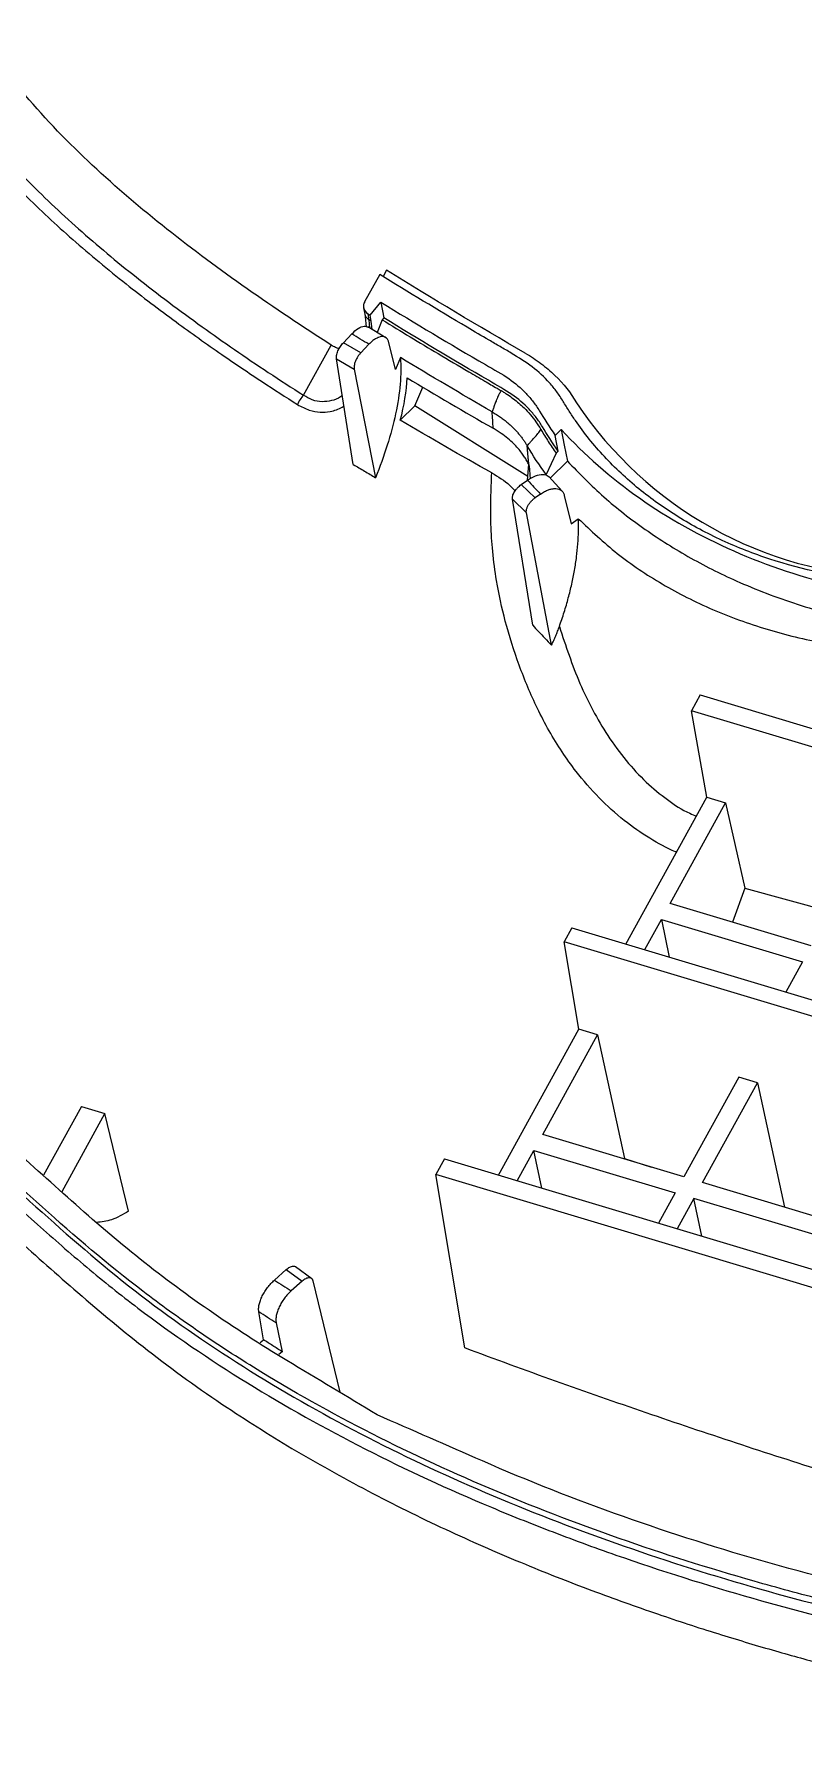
# Model space of a CAD drawing. Header units: inches. Extents: x 1424 to 4050, y 1126 to 1517.
# Drawn here: x 2154.54 to 2172.3, y 1222.05 to 1261.75 of the extents above; entities that cross this region are included whole.
import ezdxf

# ---------------------------------------------------------------- set-up
doc = ezdxf.new("R2010")
doc.units = ezdxf.units.IN
doc.header["$LTSCALE"] = 15

msp = doc.modelspace()

# ---------------------------------------------------------------- linework, layer by layer
at = {"color": 7, "linetype": 'Continuous', "lineweight": 15}
for p, q in [((2162.513, 1256.214), (2162.166, 1255.585)), ((2162.674, 1256.309), (2162.595, 1256.165)), ((2162.142, 1255.444), (2162.171, 1255.299)), ((2162.29, 1255.277), (2162.541, 1255.573)), ((2162.541, 1255.573), (2162.61, 1255.209)), ((2162.169, 1255.313), (2162.204, 1255.007)), ((2162.273, 1255.162), (2162.244, 1255.305)), ((2162.319, 1255.133), (2162.29, 1255.277)), ((2162.342, 1254.944), (2162.319, 1255.133)), ((2162.572, 1255.165), (2162.457, 1254.874)), ((2162.61, 1255.209), (2162.572, 1255.165)), ((2161.675, 1254.638), (2161.868, 1254.842)), ((2162.074, 1254.402), (2161.675, 1254.638)), ((2162.658, 1254.752), (2162.241, 1255.005)), ((2162.875, 1254.02), (2162.723, 1254.643)), ((2160.754, 1253.424), (2161.394, 1254.584)), ((2161.516, 1254.264), (2161.924, 1254.024)), ((2161.904, 1251.826), (2161.516, 1254.264)), ((2162.264, 1254.602), (2162.074, 1254.402)), ((2162.992, 1254.293), (2162.875, 1254.02)), ((2161.924, 1254.024), (2162.42, 1251.522)), ((2163.326, 1253.184), (2163.51, 1253.615)), ((2163.326, 1253.184), (2162.989, 1252.847)), ((2165.935, 1251.546), (2163.326, 1253.184)), ((2166.703, 1252.636), (2166.565, 1252.499)), ((2166.636, 1252.132), (2166.565, 1252.499)), ((2166.591, 1252.087), (2166.359, 1251.595)), ((2166.847, 1251.904), (2166.45, 1251.509)), ((2166.591, 1252.087), (2166.636, 1252.132)), ((2165.782, 1251.364), (2165.928, 1251.465)), ((2165.928, 1251.465), (2165.959, 1251.823)), ((2166.727, 1251.209), (2166.415, 1251.547)), ((2166.099, 1251.057), (2165.782, 1251.364)), ((2166.226, 1251.145), (2166.099, 1251.057)), ((2166.776, 1251.115), (2166.934, 1250.46)), ((2165.577, 1251.025), (2165.901, 1250.712)), ((2166.045, 1248.115), (2165.577, 1251.025)), ((2166.48, 1247.657), (2165.901, 1250.712)), ((2166.934, 1250.46), (2167.099, 1250.575)), ((2169.915, 1246.51), (2169.713, 1246.144)), ((2169.915, 1246.51), (2186.574, 1241.51)), ((2193.501, 1239.003), (2169.713, 1246.144)), ((2170.064, 1244.146), (2169.713, 1246.144)), ((2168.196, 1240.759), (2170.064, 1244.146)), ((2169.218, 1241.693), (2170.499, 1244.016)), ((2170.064, 1244.146), (2170.499, 1244.016)), ((2170.499, 1244.016), (2170.942, 1242.052)), ((2170.942, 1242.052), (2170.657, 1241.261)), ((2170.942, 1242.052), (2172.915, 1241.507)), ((2172.477, 1240.715), (2169.218, 1241.693)), ((2166.949, 1241.134), (2166.771, 1240.811)), ((2166.949, 1241.134), (2190.668, 1234.014)), ((2168.631, 1240.629), (2169.017, 1241.328)), ((2169.017, 1241.328), (2172.276, 1240.35)), ((2169.017, 1241.328), (2169.198, 1240.459)), ((2190.514, 1233.685), (2166.771, 1240.811)), ((2167.11, 1238.791), (2166.771, 1240.811)), ((2172.276, 1240.35), (2171.89, 1239.65)), ((2165.254, 1235.427), (2167.11, 1238.791)), ((2167.545, 1238.661), (2167.11, 1238.791)), ((2166.276, 1236.361), (2167.545, 1238.661)), ((2167.545, 1238.661), (2168.165, 1235.807)), ((2170.805, 1237.683), (2169.536, 1235.382)), ((2169.97, 1235.252), (2171.239, 1237.552)), ((2171.239, 1237.552), (2170.805, 1237.683)), ((2171.239, 1237.552), (2171.862, 1234.684)), ((2155.627, 1237.009), (2154.754, 1235.427)), ((2155.179, 1235.049), (2156.17, 1236.846)), ((2155.627, 1237.009), (2156.17, 1236.846)), ((2156.717, 1234.594), (2156.17, 1236.846)), ((2169.536, 1235.382), (2166.276, 1236.361)), ((2165.689, 1235.296), (2166.075, 1235.996)), ((2166.075, 1235.996), (2169.334, 1235.017)), ((2166.257, 1235.126), (2166.075, 1235.996)), ((2164.007, 1235.801), (2163.806, 1235.437)), ((2164.007, 1235.801), (2180.308, 1230.908)), ((2168.165, 1235.807), (2168.785, 1235.607)), ((2164.478, 1231.436), (2163.806, 1235.437)), ((2180.201, 1230.515), (2163.806, 1235.437)), ((2184.639, 1230.849), (2169.97, 1235.252)), ((2169.334, 1235.017), (2168.949, 1234.318)), ((2169.769, 1234.887), (2169.383, 1234.188)), ((2184.438, 1230.484), (2169.769, 1234.887)), ((2169.951, 1234.017), (2169.769, 1234.887)), ((2160.084, 1233.004), (2160.357, 1233.246)), ((2160.357, 1233.246), (2160.725, 1232.978)), ((2160.949, 1233.034), (2160.569, 1233.311)), ((2160.725, 1232.978), (2160.471, 1232.754)), ((2161.598, 1230.419), (2160.975, 1232.985)), ((2159.829, 1231.627), (2159.721, 1232.273)), ((2160.123, 1232.013), (2160.259, 1231.349)), ((2159.754, 1231.561), (2159.829, 1231.627)), ((2160.259, 1231.349), (2160.183, 1231.282))]:
    msp.add_line(p, q, dxfattribs=at)
at = {"color": 8, "linetype": 'Continuous', "lineweight": 15}
msp.add_line((2162.284, 1254.978), (2162.273, 1255.162), dxfattribs=at)
at = {"color": 7, "linetype": 'Continuous', "lineweight": 15, "flags": 128}
msp.add_lwpolyline([(2166.703, 1252.636), (2166.775, 1252.27), (2166.847, 1251.904)], dxfattribs=at)
at = {"color": 7, "linetype": 'Continuous', "lineweight": 15}
for centre, radius, start, end in [((2162.342, 1255.483), 0.203, 150.0407, 241.1044), ((2174.599, 1258.283), 9.066, 213.7243, 268.0144)]:
    msp.add_arc(centre, radius, start, end, dxfattribs=at)
for points, knots in [([(2151.568, 1261.56), (2151.613, 1261.481), (2151.704, 1261.322), (2151.847, 1261.086), (2151.996, 1260.851), (2152.151, 1260.618), (2152.313, 1260.386), (2152.48, 1260.155), (2152.653, 1259.926), (2152.831, 1259.698), (2153.015, 1259.471), (2153.205, 1259.246), (2153.621, 1258.768), (2154.339, 1258.01), (2155.427, 1256.999), (2156.606, 1256.022), (2157.762, 1255.145), (2158.817, 1254.396), (2159.754, 1253.763), (2160.344, 1253.384), (2160.615, 1253.21)], [0, 0, 0, 0, 0.023218, 0.046561, 0.070024, 0.093606, 0.117307, 0.141127, 0.165067, 0.189127, 0.213306, 0.237605, 0.262023, 0.369856, 0.493241, 0.621071, 0.735624, 0.836944, 0.925065, 1, 1, 1, 1]), ([(2151.791, 1261.754), (2151.832, 1261.681), (2151.913, 1261.535), (2152.043, 1261.318), (2152.178, 1261.101), (2152.319, 1260.884), (2152.466, 1260.666), (2152.619, 1260.449), (2152.778, 1260.233), (2152.943, 1260.016), (2153.114, 1259.799), (2153.558, 1259.256), (2154.344, 1258.391), (2155.554, 1257.248), (2156.919, 1256.111), (2158.138, 1255.196), (2159.165, 1254.474), (2159.945, 1253.945), (2160.482, 1253.599), (2160.754, 1253.424)], [0, 0, 0, 0, 0.0212836, 0.0427637, 0.0644464, 0.0863377, 0.1084433, 0.130769, 0.1533202, 0.1761022, 0.1991202, 0.2223792, 0.3509005, 0.4878959, 0.6276319, 0.7781732, 0.8503434, 0.9242779, 1, 1, 1, 1]), ([(2161.394, 1254.584), (2160.072, 1255.43), (2158.796, 1256.312), (2157.003, 1257.733), (2156.426, 1258.223), (2155.329, 1259.249), (2154.809, 1259.785), (2154.327, 1260.351)], [0, 0, 0, 0, 0.5, 0.5, 0.75, 0.75, 1, 1, 1, 1]), ([(2195.612, 1241.98), (2195.255, 1242.093), (2194.9, 1242.209), (2194.451, 1242.345), (2194.361, 1242.372), (2194.177, 1242.419), (2194.084, 1242.439), (2193.8, 1242.492), (2193.605, 1242.516), (2193.205, 1242.537), (2193.001, 1242.534), (2192.592, 1242.527), (2192.388, 1242.523), (2191.984, 1242.531), (2191.784, 1242.543), (2191.387, 1242.572), (2191.19, 1242.592), (2190.211, 1242.712), (2189.449, 1242.882), (2188.344, 1243.254), (2187.988, 1243.397), (2187.304, 1243.714), (2186.976, 1243.89), (2186.505, 1244.181), (2186.351, 1244.282), (2186.128, 1244.441), (2186.054, 1244.495), (2185.907, 1244.604), (2185.833, 1244.658), (2185.451, 1244.912), (2185.106, 1245.071), (2184.622, 1245.209), (2184.522, 1245.234), (2184.32, 1245.276), (2184.218, 1245.294), (2184.013, 1245.322), (2183.909, 1245.333), (2183.699, 1245.347), (2183.594, 1245.351), (2183.278, 1245.366), (2183.069, 1245.38), (2182.653, 1245.42), (2182.447, 1245.446), (2181.428, 1245.599), (2180.652, 1245.796), (2179.73, 1246.137), (2179.548, 1246.21), (2179.19, 1246.366), (2179.013, 1246.448), (2178.498, 1246.707), (2178.171, 1246.895), (2177.551, 1247.304), (2177.258, 1247.524), (2176.913, 1247.819), (2176.845, 1247.879), (2176.711, 1248.001), (2176.645, 1248.063), (2176.513, 1248.186), (2176.446, 1248.248), (2176.306, 1248.363), (2176.232, 1248.418), (2176.003, 1248.574), (2175.839, 1248.667), (2175.489, 1248.831), (2175.303, 1248.901), (2174.923, 1249.013), (2174.727, 1249.056), (2174.422, 1249.101), (2174.318, 1249.112), (2174.109, 1249.131), (2174.005, 1249.14), (2173.069, 1249.23), (2172.278, 1249.396), (2171.147, 1249.765), (2170.78, 1249.909), (2170.067, 1250.238), (2169.728, 1250.42), (2169.087, 1250.816), (2168.784, 1251.031), (2168.357, 1251.379), (2168.219, 1251.499), (2167.953, 1251.748), (2167.824, 1251.877), (2167.455, 1252.272), (2167.233, 1252.549), (2166.983, 1252.912), (2166.934, 1252.985), (2166.84, 1253.134), (2166.794, 1253.209), (2166.702, 1253.359), (2166.654, 1253.434), (2166.55, 1253.576), (2166.494, 1253.644), (2166.315, 1253.844), (2166.182, 1253.968), (2165.883, 1254.194), (2165.719, 1254.298), (2165.465, 1254.449), (2165.379, 1254.498), (2165.209, 1254.597), (2164.953, 1254.745), (2164.699, 1254.895), (2163.853, 1255.396), (2163.18, 1255.802), (2162.513, 1256.214)], [0, 0, 0, 0, 0.03125, 0.03125, 0.039063, 0.039063, 0.046875, 0.046875, 0.0625, 0.0625, 0.078125, 0.078125, 0.09375, 0.09375, 0.109375, 0.109375, 0.125, 0.125, 0.1875, 0.1875, 0.21875, 0.21875, 0.25, 0.25, 0.265625, 0.265625, 0.273438, 0.273438, 0.28125, 0.28125, 0.3125, 0.3125, 0.320313, 0.320313, 0.328125, 0.328125, 0.335938, 0.335938, 0.34375, 0.34375, 0.359375, 0.359375, 0.375, 0.375, 0.4375, 0.4375, 0.453125, 0.453125, 0.46875, 0.46875, 0.5, 0.5, 0.53125, 0.53125, 0.539063, 0.539063, 0.546875, 0.546875, 0.554688, 0.554688, 0.5625, 0.5625, 0.578125, 0.578125, 0.59375, 0.59375, 0.609375, 0.609375, 0.617188, 0.617188, 0.625, 0.625, 0.6875, 0.6875, 0.71875, 0.71875, 0.75, 0.75, 0.78125, 0.78125, 0.796875, 0.796875, 0.8125, 0.8125, 0.84375, 0.84375, 0.851563, 0.851563, 0.859375, 0.859375, 0.867188, 0.867188, 0.875, 0.875, 0.890625, 0.890625, 0.90625, 0.90625, 0.914063, 0.914063, 0.921875, 0.9375, 0.9375, 1, 1, 1, 1]), ([(2162.541, 1255.573), (2162.541, 1255.573), (2162.541, 1255.572), (2162.541, 1255.572), (2163.335, 1255.087), (2164.136, 1254.604), (2165.157, 1254.016), (2165.346, 1253.91), (2165.641, 1253.706), (2165.774, 1253.591), (2165.951, 1253.405), (2166.008, 1253.338), (2166.112, 1253.203), (2166.153, 1253.143), (2166.301, 1252.899), (2166.432, 1252.688), (2166.565, 1252.499)], [0.0018979, 0.0018979, 0.0018979, 0.0018979, 0.0019602, 0.0019602, 0.0019602, 0.4970097, 0.4970097, 0.620772, 0.620772, 0.7445344, 0.7445344, 0.8064156, 0.8064156, 0.8682968, 0.8682968, 0.9901613, 0.9901613, 0.9901613, 0.9901613]), ([(2161.868, 1254.842), (2161.918, 1254.888), (2162.018, 1254.98), (2162.156, 1255.035), (2162.217, 1255.009), (2162.246, 1254.997)], [0, 0, 0, 0, 0.344866, 0.689854, 1, 1, 1, 1]), ([(2162.572, 1255.165), (2162.787, 1255.034), (2163.215, 1254.773), (2163.881, 1254.374), (2164.456, 1254.034), (2164.91, 1253.769), (2165.16, 1253.623), (2165.287, 1253.55), (2165.319, 1253.531)], [0, 0, 0, 0, 0.236194, 0.47213, 0.729096, 0.862805, 0.965275, 1, 1, 1, 1]), ([(2166.636, 1252.132), (2166.502, 1252.322), (2166.37, 1252.536), (2166.221, 1252.781), (2166.18, 1252.841), (2166.076, 1252.976), (2166.019, 1253.043), (2165.843, 1253.228), (2165.71, 1253.343), (2165.415, 1253.546), (2165.226, 1253.653), (2164.205, 1254.241), (2163.404, 1254.724), (2162.61, 1255.209)], [0.0008085, 0.0008085, 0.0008085, 0.0008085, 0.1237624, 0.1237624, 0.1856436, 0.1856436, 0.2475248, 0.2475248, 0.3712871, 0.3712871, 0.4950495, 0.4950495, 0.990099, 0.990099, 0.990099, 0.990099]), ([(2161.516, 1254.264), (2161.515, 1254.272), (2161.513, 1254.288), (2161.514, 1254.314), (2161.519, 1254.349), (2161.53, 1254.394), (2161.549, 1254.447), (2161.575, 1254.501), (2161.606, 1254.552), (2161.639, 1254.599), (2161.663, 1254.625), (2161.675, 1254.638)], [0, 0, 0, 0, 0.079674, 0.15939, 0.240372, 0.368738, 0.500092, 0.628452, 0.759799, 0.879177, 1, 1, 1, 1]), ([(2162.723, 1254.643), (2162.72, 1254.655), (2162.714, 1254.677), (2162.7, 1254.705), (2162.683, 1254.73), (2162.656, 1254.756), (2162.615, 1254.776), (2162.555, 1254.781), (2162.488, 1254.765), (2162.415, 1254.729), (2162.339, 1254.675), (2162.289, 1254.626), (2162.264, 1254.602)], [0, 0, 0, 0, 0.062808, 0.125003, 0.187182, 0.249942, 0.374868, 0.499674, 0.624536, 0.749452, 0.874758, 1, 1, 1, 1]), ([(2161.577, 1254.502), (2161.548, 1254.509), (2161.486, 1254.524), (2161.427, 1254.563), (2161.394, 1254.584)], [0, 0, 0, 0, 0.453159, 1, 1, 1, 1]), ([(2162.074, 1254.402), (2162.067, 1254.394), (2162.051, 1254.377), (2162.029, 1254.348), (2162.003, 1254.311), (2161.977, 1254.265), (2161.952, 1254.21), (2161.933, 1254.156), (2161.923, 1254.106), (2161.919, 1254.06), (2161.922, 1254.036), (2161.924, 1254.024)], [0, 0, 0, 0, 0.079662, 0.159367, 0.240339, 0.368694, 0.500043, 0.628407, 0.759766, 0.879159, 1, 1, 1, 1]), ([(2162.992, 1254.293), (2163.006, 1254.099), (2163.004, 1253.895), (2162.968, 1253.464), (2162.933, 1253.236), (2162.829, 1252.758), (2162.763, 1252.515), (2162.608, 1252.024), (2162.519, 1251.774), (2162.42, 1251.522)], [0, 0, 0, 0, 0.25, 0.25, 0.5, 0.5, 0.75, 0.75, 1, 1, 1, 1]), ([(2165.875, 1254.396), (2166.003, 1254.323), (2166.123, 1254.243), (2166.351, 1254.072), (2166.459, 1253.98), (2166.757, 1253.691), (2166.924, 1253.48), (2167.059, 1253.25)], [0, 0, 0, 0, 0.25, 0.25, 0.5, 0.5, 1, 1, 1, 1]), ([(2165.319, 1253.531), (2165.311, 1253.52), (2165.294, 1253.495), (2165.271, 1253.453), (2165.247, 1253.405), (2165.222, 1253.349), (2165.201, 1253.295), (2165.177, 1253.23), (2165.154, 1253.164), (2165.129, 1253.097), (2165.114, 1253.06), (2165.108, 1253.044)], [0, 0, 0, 0, 0.0805278, 0.1718199, 0.2743297, 0.3883762, 0.5141904, 0.6025508, 0.7741675, 0.9048363, 1, 1, 1, 1]), ([(2165.319, 1253.531), (2165.323, 1253.529), (2165.335, 1253.523), (2165.359, 1253.508), (2165.404, 1253.48), (2165.488, 1253.426), (2165.602, 1253.346), (2165.729, 1253.242), (2165.862, 1253.121), (2165.995, 1252.977), (2166.126, 1252.811), (2166.199, 1252.692), (2166.235, 1252.632)], [0, 0, 0, 0, 0.008242, 0.029276, 0.063117, 0.125889, 0.250644, 0.374363, 0.498604, 0.664534, 0.831329, 1, 1, 1, 1]), ([(2160.754, 1253.424), (2160.727, 1253.397), (2160.699, 1253.363), (2160.65, 1253.289), (2160.63, 1253.248), (2160.615, 1253.21)], [0, 0, 0, 0, 0.5, 0.5, 1, 1, 1, 1]), ([(2165.108, 1253.044), (2165.141, 1253.025), (2165.207, 1252.985), (2165.3, 1252.922), (2165.387, 1252.858), (2165.468, 1252.792), (2165.543, 1252.725), (2165.613, 1252.657), (2165.676, 1252.59), (2165.735, 1252.522), (2165.788, 1252.455), (2165.836, 1252.389), (2165.88, 1252.324), (2165.906, 1252.281), (2165.919, 1252.259)], [0, 0, 0, 0, 0.097289, 0.192319, 0.284978, 0.375167, 0.462802, 0.54781, 0.630129, 0.70971, 0.786514, 0.86051, 0.931676, 1, 1, 1, 1]), ([(2165.959, 1251.824), (2165.943, 1251.853), (2165.911, 1251.913), (2165.857, 1252.002), (2165.79, 1252.099), (2165.706, 1252.203), (2165.6, 1252.315), (2165.47, 1252.431), (2165.314, 1252.551), (2165.194, 1252.624), (2165.131, 1252.662)], [0, 0, 0, 0, 0.080747, 0.167396, 0.260018, 0.376601, 0.508687, 0.655806, 0.819772, 1, 1, 1, 1]), ([(2165.919, 1252.259), (2165.931, 1252.274), (2165.957, 1252.304), (2166.011, 1252.364), (2166.083, 1252.443), (2166.164, 1252.535), (2166.213, 1252.602), (2166.236, 1252.632)], [0, 0, 0, 0, 0.1161956, 0.2435206, 0.5006293, 0.7753585, 1, 1, 1, 1]), ([(2165.959, 1251.824), (2165.956, 1251.851), (2165.95, 1251.906), (2165.943, 1251.985), (2165.935, 1252.068), (2165.927, 1252.16), (2165.922, 1252.225), (2165.919, 1252.259)], [0, 0, 0, 0, 0.175938, 0.348018, 0.516501, 0.744029, 1, 1, 1, 1]), ([(2166.235, 1252.632), (2166.263, 1252.586), (2166.319, 1252.493), (2166.406, 1252.356), (2166.497, 1252.221), (2166.56, 1252.131), (2166.591, 1252.087)], [0, 0, 0, 0, 0.250041, 0.5, 0.749959, 1, 1, 1, 1]), ([(2166.703, 1252.636), (2166.706, 1252.634), (2166.708, 1252.631), (2166.711, 1252.628), (2167.763, 1251.475), (2169.125, 1250.518), (2171.472, 1249.488), (2172.305, 1249.212), (2173.603, 1248.907), (2174.041, 1248.837), (2174.946, 1248.673), (2175.369, 1248.506), (2175.896, 1248.157), (2176.046, 1248.019), (2176.352, 1247.762), (2176.511, 1247.637), (2176.998, 1247.273), (2177.34, 1247.045), (2178.41, 1246.408), (2179.184, 1246.047), (2180.821, 1245.466), (2181.684, 1245.246), (2183.018, 1245.029), (2183.465, 1244.987), (2184.39, 1244.891), (2184.834, 1244.755), (2185.212, 1244.552), (2185.215, 1244.551), (2185.217, 1244.549), (2185.219, 1244.548)], [0.009442, 0.009442, 0.009442, 0.009442, 0.0100343, 0.0100343, 0.0100343, 0.2551323, 0.2551323, 0.3776813, 0.3776813, 0.4389558, 0.4389558, 0.5002304, 0.5002304, 0.5308676, 0.5308676, 0.5615049, 0.5615049, 0.6227794, 0.6227794, 0.7453284, 0.7453284, 0.8678774, 0.8678774, 0.9291519, 0.9291519, 0.9904264, 0.9904264, 0.9904264, 0.9907884, 0.9907884, 0.9907884, 0.9907884]), ([(2166.847, 1251.904), (2167.121, 1251.623), (2167.669, 1251.06), (2168.631, 1250.315), (2169.68, 1249.653), (2170.66, 1249.166), (2171.523, 1248.815), (2172.243, 1248.567), (2172.977, 1248.357), (2173.747, 1248.178), (2174.533, 1248.058), (2175.276, 1247.879), (2176.02, 1247.485), (2176.681, 1246.848), (2177.603, 1246.233), (2178.58, 1245.677), (2179.628, 1245.206), (2180.604, 1244.863), (2181.485, 1244.619), (2182.244, 1244.451), (2183.027, 1244.32), (2183.824, 1244.233), (2184.491, 1244.179), (2184.821, 1244.037), (2184.915, 1243.997)], [0, 0, 0, 0, 0.0636338, 0.1274655, 0.1913051, 0.2549213, 0.2921573, 0.3292923, 0.3664544, 0.4024883, 0.442341, 0.4787768, 0.5113474, 0.5686061, 0.6259501, 0.6831028, 0.7401363, 0.7973355, 0.834684, 0.8720461, 0.9083687, 0.9468336, 0.9848312, 1, 1, 1, 1]), ([(2161.904, 1251.826), (2161.99, 1251.776), (2162.162, 1251.675), (2162.334, 1251.573), (2162.42, 1251.522)], [0, 0, 0, 0, 0.499848, 1, 1, 1, 1]), ([(2165.1, 1251.634), (2165.248, 1251.545), (2165.449, 1251.423), (2165.599, 1251.261), (2165.639, 1251.218)], [0, 0, 0, 0, 0.732337, 1, 1, 1, 1]), ([(2165.928, 1251.465), (2165.99, 1251.503), (2166.116, 1251.578), (2166.283, 1251.603), (2166.388, 1251.586), (2166.412, 1251.543), (2166.415, 1251.537)], [0, 0, 0, 0, 0.314936, 0.629975, 0.945061, 1, 1, 1, 1]), ([(2165.577, 1251.025), (2165.577, 1251.033), (2165.575, 1251.048), (2165.577, 1251.074), (2165.584, 1251.107), (2165.598, 1251.149), (2165.624, 1251.197), (2165.657, 1251.246), (2165.696, 1251.291), (2165.738, 1251.331), (2165.767, 1251.353), (2165.782, 1251.364)], [0, 0, 0, 0, 0.079674, 0.15939, 0.240372, 0.368738, 0.500092, 0.628452, 0.759799, 0.879177, 1, 1, 1, 1]), ([(2165.901, 1250.712), (2165.899, 1250.721), (2165.897, 1250.739), (2165.899, 1250.768), (2165.905, 1250.797), (2165.915, 1250.827), (2165.927, 1250.857), (2165.942, 1250.886), (2165.959, 1250.914), (2165.978, 1250.94), (2165.997, 1250.964), (2166.017, 1250.987), (2166.038, 1251.007), (2166.058, 1251.026), (2166.079, 1251.042), (2166.092, 1251.052), (2166.099, 1251.057)], [0, 0, 0, 0, 0.0890073, 0.1753113, 0.2589117, 0.3398081, 0.4180002, 0.4934878, 0.5662706, 0.6363484, 0.7037209, 0.7683881, 0.8303497, 0.8896056, 0.9461557, 1, 1, 1, 1]), ([(2166.226, 1251.145), (2166.241, 1251.155), (2166.272, 1251.176), (2166.319, 1251.202), (2166.364, 1251.224), (2166.407, 1251.242), (2166.448, 1251.255), (2166.486, 1251.264), (2166.521, 1251.269), (2166.552, 1251.272), (2166.596, 1251.271), (2166.651, 1251.261), (2166.709, 1251.23), (2166.754, 1251.182), (2166.769, 1251.137), (2166.776, 1251.115)], [0, 0, 0, 0, 0.063191, 0.125486, 0.186396, 0.245464, 0.302278, 0.356483, 0.407784, 0.455948, 0.500798, 0.620661, 0.745713, 0.873168, 1, 1, 1, 1]), ([(2166.661, 1248.085), (2166.68, 1248.141), (2166.72, 1248.253), (2166.773, 1248.419), (2166.823, 1248.583), (2166.869, 1248.746), (2166.911, 1248.908), (2166.949, 1249.068), (2166.982, 1249.227), (2167.022, 1249.436), (2167.061, 1249.694), (2167.091, 1249.996), (2167.105, 1250.291), (2167.101, 1250.48), (2167.099, 1250.575)], [0, 0, 0, 0, 0.06289, 0.125591, 0.188141, 0.250581, 0.31295, 0.375286, 0.437629, 0.500019, 0.624713, 0.749397, 0.874388, 1, 1, 1, 1]), ([(2167.099, 1250.575), (2167.39, 1250.3), (2167.975, 1249.748), (2169.024, 1249.049), (2170.183, 1248.459), (2171.441, 1248.005), (2172.747, 1247.682), (2173.649, 1247.585), (2174.088, 1247.538)], [0, 0, 0, 0, 0.166178, 0.334023, 0.503225, 0.672394, 0.840255, 1, 1, 1, 1]), ([(2166.045, 1248.115), (2166.09, 1248.066), (2166.185, 1247.966), (2166.33, 1247.813), (2166.429, 1247.71), (2166.48, 1247.657)], [0, 0, 0, 0, 0.314716, 0.648031, 1, 1, 1, 1]), ([(2166.48, 1247.657), (2166.497, 1247.692), (2166.531, 1247.764), (2166.578, 1247.872), (2166.622, 1247.979), (2166.648, 1248.05), (2166.661, 1248.085)], [0, 0, 0, 0, 0.249211, 0.498704, 0.748846, 1, 1, 1, 1]), ([(2188.249, 1224.001), (2187.664, 1223.968), (2187.079, 1223.947), (2185.912, 1223.928), (2185.329, 1223.929), (2183.588, 1223.966), (2182.44, 1224.033), (2179.028, 1224.346), (2176.797, 1224.704), (2174.052, 1225.305), (2173.506, 1225.433), (2172.426, 1225.703), (2171.891, 1225.845), (2170.3, 1226.293), (2169.258, 1226.619), (2166.19, 1227.681), (2164.219, 1228.499), (2161.403, 1229.93), (2160.487, 1230.441), (2159.155, 1231.266), (2158.718, 1231.55), (2157.867, 1232.134), (2157.451, 1232.434), (2156.236, 1233.361), (2155.473, 1234.018), (2153.975, 1235.356), (2153.235, 1236.034), (2151.67, 1237.305), (2150.838, 1237.892), (2149.068, 1238.961), (2148.13, 1239.443), (2146.628, 1240.072), (2146.111, 1240.267), (2145.064, 1240.618), (2144.532, 1240.775), (2142.909, 1241.189), (2141.788, 1241.381), (2140.643, 1241.522)], [0, 0, 0, 0, 0.03125, 0.03125, 0.0625, 0.0625, 0.125, 0.125, 0.25, 0.25, 0.28125, 0.28125, 0.3125, 0.3125, 0.375, 0.375, 0.5, 0.5, 0.5625, 0.5625, 0.59375, 0.59375, 0.625, 0.625, 0.6875, 0.6875, 0.75, 0.75, 0.8125, 0.8125, 0.875, 0.875, 0.90625, 0.90625, 0.9375, 0.9375, 1, 1, 1, 1]), ([(2162.458, 1229.89), (2161.763, 1230.308), (2161.067, 1230.726), (2159.139, 1231.885), (2157.969, 1232.693), (2155.795, 1234.441), (2154.798, 1235.384), (2152.718, 1237.194), (2151.614, 1238.051), (2149.169, 1239.533), (2147.845, 1240.17), (2145.642, 1240.974), (2144.843, 1241.265), (2144.045, 1241.557)], [0.2859579, 0.2859579, 0.2859579, 0.2859579, 0.3330032, 0.3330032, 0.4163365, 0.4163365, 0.4996698, 0.4996698, 0.5830032, 0.5830032, 0.6663365, 0.6663365, 0.7137119, 0.7137119, 0.7137119, 0.7137119]), ([(2140.598, 1241.136), (2141.168, 1241.066), (2141.731, 1240.984), (2142.839, 1240.785), (2143.383, 1240.668), (2144.988, 1240.257), (2146.019, 1239.91), (2147.512, 1239.283), (2148.002, 1239.056), (2148.948, 1238.574), (2149.406, 1238.319), (2150.293, 1237.781), (2150.722, 1237.498), (2151.551, 1236.905), (2151.951, 1236.595), (2153.12, 1235.635), (2153.86, 1234.957), (2154.985, 1233.954), (2155.363, 1233.622), (2156.135, 1232.976), (2156.529, 1232.661), (2158.547, 1231.133), (2160.305, 1230.057), (2163.124, 1228.624), (2164.094, 1228.177), (2165.592, 1227.549), (2166.098, 1227.347), (2167.124, 1226.956), (2167.642, 1226.769), (2170.246, 1225.87), (2172.38, 1225.272), (2176.755, 1224.318), (2178.994, 1223.962), (2181.872, 1223.7), (2182.453, 1223.657), (2183.618, 1223.59), (2184.202, 1223.567), (2185.957, 1223.53), (2187.132, 1223.548), (2188.314, 1223.615)], [0, 0, 0, 0, 0.03125, 0.03125, 0.0625, 0.0625, 0.125, 0.125, 0.15625, 0.15625, 0.1875, 0.1875, 0.21875, 0.21875, 0.25, 0.25, 0.3125, 0.3125, 0.34375, 0.34375, 0.375, 0.375, 0.5, 0.5, 0.5625, 0.5625, 0.59375, 0.59375, 0.625, 0.625, 0.75, 0.75, 0.875, 0.875, 0.90625, 0.90625, 0.9375, 0.9375, 1, 1, 1, 1]), ([(2140.669, 1241.375), (2141.81, 1241.235), (2142.945, 1241.041), (2145.134, 1240.48), (2146.189, 1240.122), (2149.208, 1238.851), (2151.017, 1237.725), (2153.374, 1235.786), (2154.111, 1235.109), (2155.601, 1233.781), (2156.36, 1233.134), (2158.776, 1231.308), (2160.546, 1230.228), (2164.304, 1228.326), (2166.291, 1227.504), (2170.406, 1226.088), (2172.533, 1225.493), (2179.071, 1224.073), (2183.649, 1223.595), (2188.276, 1223.854)], [0, 0, 0, 0, 0.0625, 0.0625, 0.125, 0.125, 0.25, 0.25, 0.3125, 0.3125, 0.375, 0.375, 0.5, 0.5, 0.625, 0.625, 0.75, 0.75, 1, 1, 1, 1]), ([(2142.07, 1238.962), (2142.354, 1238.965), (2143.093, 1238.974), (2144.098, 1238.878), (2145.018, 1238.731), (2145.653, 1238.597), (2146.208, 1238.458), (2146.752, 1238.303), (2147.341, 1238.112), (2147.981, 1237.877), (2148.91, 1237.491), (2150.102, 1236.903), (2151.501, 1236.054), (2152.842, 1235.064), (2154.162, 1233.938), (2155.567, 1232.679), (2157.159, 1231.347), (2158.856, 1230.126), (2160.604, 1229.029), (2162.331, 1228.071), (2164.101, 1227.203), (2165.828, 1226.45), (2167.459, 1225.812), (2168.972, 1225.275), (2170.353, 1224.826), (2171.617, 1224.449), (2172.698, 1224.15), (2173.667, 1223.9), (2174.584, 1223.679), (2175.585, 1223.453), (2176.672, 1223.228), (2177.843, 1223.007), (2179.04, 1222.806), (2180.039, 1222.658), (2180.782, 1222.559), (2181.273, 1222.497), (2181.685, 1222.449), (2182.017, 1222.412), (2182.309, 1222.381), (2182.678, 1222.343), (2183.241, 1222.29), (2184.073, 1222.221), (2185.17, 1222.148), (2186.523, 1222.086), (2187.917, 1222.049), (2188.851, 1222.051), (2189.256, 1222.053)], [0, 0, 0, 0, 0.0180834, 0.0469927, 0.0637095, 0.0772276, 0.0881893, 0.1000181, 0.1130624, 0.12742, 0.1432161, 0.1769793, 0.2120047, 0.2478562, 0.2847378, 0.3247815, 0.3678748, 0.4133367, 0.4504436, 0.4893988, 0.5275725, 0.5633641, 0.5966107, 0.6265571, 0.653659, 0.677839, 0.6999774, 0.7157746, 0.7330502, 0.7517985, 0.7720153, 0.7936969, 0.8168133, 0.8381414, 0.8485749, 0.8575342, 0.8650245, 0.8710515, 0.8756208, 0.8808708, 0.8909045, 0.9057739, 0.9253838, 0.9495847, 0.9781634, 1, 1, 1, 1]), ([(2156.717, 1234.594), (2156.584, 1234.517), (2156.325, 1234.368), (2156.091, 1234.343), (2155.978, 1234.331)], [0, 0, 0, 0, 0.516717, 1, 1, 1, 1]), ([(2160.357, 1233.246), (2160.384, 1233.267), (2160.425, 1233.299), (2160.478, 1233.32), (2160.515, 1233.327), (2160.547, 1233.325), (2160.562, 1233.315), (2160.568, 1233.311)], [0, 0, 0, 0, 0.324428, 0.49858, 0.676795, 0.850959, 1, 1, 1, 1]), ([(2159.721, 1232.273), (2159.72, 1232.285), (2159.716, 1232.309), (2159.717, 1232.35), (2159.721, 1232.393), (2159.732, 1232.454), (2159.756, 1232.534), (2159.8, 1232.635), (2159.857, 1232.737), (2159.925, 1232.835), (2160.001, 1232.927), (2160.056, 1232.979), (2160.084, 1233.004)], [0, 0, 0, 0, 0.062801, 0.12499, 0.18717, 0.249944, 0.374856, 0.499684, 0.62453, 0.749467, 0.874762, 1, 1, 1, 1]), ([(2160.975, 1232.985), (2160.973, 1232.993), (2160.969, 1233.007), (2160.958, 1233.024), (2160.942, 1233.041), (2160.919, 1233.054), (2160.885, 1233.058), (2160.847, 1233.052), (2160.806, 1233.036), (2160.765, 1233.012), (2160.738, 1232.99), (2160.725, 1232.978)], [0, 0, 0, 0, 0.079674, 0.15939, 0.240372, 0.368738, 0.500092, 0.628452, 0.759799, 0.879177, 1, 1, 1, 1]), ([(2160.471, 1232.754), (2160.457, 1232.742), (2160.429, 1232.717), (2160.389, 1232.675), (2160.351, 1232.631), (2160.302, 1232.568), (2160.246, 1232.486), (2160.192, 1232.383), (2160.15, 1232.28), (2160.124, 1232.182), (2160.113, 1232.09), (2160.12, 1232.038), (2160.123, 1232.013)], [0, 0, 0, 0, 0.062825, 0.125025, 0.187199, 0.249946, 0.374896, 0.499678, 0.62455, 0.74946, 0.874754, 1, 1, 1, 1]), ([(2160.259, 1231.349), (2160.187, 1231.395), (2160.043, 1231.487), (2159.9, 1231.581), (2159.829, 1231.627)], [0, 0, 0, 0, 0.500585, 1, 1, 1, 1]), ([(2181.105, 1226.167), (2179.732, 1226.526), (2178.356, 1226.908), (2175.596, 1227.709), (2174.214, 1228.129), (2171.443, 1229.006), (2170.054, 1229.463), (2167.271, 1230.417), (2165.877, 1230.913), (2164.478, 1231.436)], [0, 0, 0, 0, 0.25, 0.25, 0.5, 0.5, 0.75, 0.75, 1, 1, 1, 1]), ([(2181.384, 1224.548), (2180.461, 1224.683), (2179.537, 1224.818), (2178.613, 1224.953), (2176.191, 1225.307), (2173.822, 1225.82), (2169.23, 1227.118), (2167.004, 1227.901), (2164.883, 1228.829), (2164.075, 1229.183), (2163.267, 1229.536), (2162.458, 1229.89)], [0.0059289, 0.0059289, 0.0059289, 0.0059289, 0.1423156, 0.1423156, 0.1423156, 0.5000306, 0.5000306, 0.8577455, 0.8577455, 0.8577455, 0.9940711, 0.9940711, 0.9940711, 0.9940711])]:
    msp.add_open_spline(points, degree=3, knots=knots, dxfattribs=at)
for points in [[(2165.875, 1254.396), (2164.795, 1255.02), (2163.729, 1255.658), (2162.674, 1256.309)], [(2162.244, 1255.305), (2162.259, 1255.296), (2162.275, 1255.287), (2162.29, 1255.277)], [(2162.319, 1255.133), (2162.304, 1255.143), (2162.288, 1255.152), (2162.273, 1255.162)], [(2162.264, 1254.602), (2162.132, 1254.681), (2162, 1254.761), (2161.868, 1254.842)], [(2165.108, 1253.044), (2164.397, 1253.454), (2163.692, 1253.871), (2162.992, 1254.293)], [(2162.989, 1252.847), (2163.079, 1253.196), (2163.132, 1253.522), (2163.148, 1253.827)], [(2163.148, 1253.827), (2163.804, 1253.433), (2164.465, 1253.045), (2165.132, 1252.663)], [(2165.132, 1252.663), (2165.127, 1252.79), (2165.119, 1252.917), (2165.108, 1253.044)], [(2165.1, 1251.634), (2164.389, 1252.031), (2163.685, 1252.435), (2162.989, 1252.847)], [(2166.359, 1251.595), (2166.2, 1251.81), (2166.053, 1252.032), (2165.919, 1252.259)], [(2165.928, 1251.465), (2166.024, 1251.357), (2166.123, 1251.25), (2166.226, 1251.145)], [(2160.084, 1233.004), (2160.212, 1232.92), (2160.341, 1232.837), (2160.471, 1232.754)], [(2160.123, 1232.013), (2159.988, 1232.099), (2159.854, 1232.185), (2159.721, 1232.273)]]:
    msp.add_open_spline(points, degree=3, dxfattribs=at)
at = {"color": 8, "linetype": 'Continuous', "lineweight": 15}
for points, knots in [([(2162.273, 1255.162), (2162.252, 1255.177), (2162.21, 1255.21), (2162.177, 1255.261), (2162.175, 1255.293), (2162.175, 1255.301)], [0, 0, 0, 0, 0.420274, 0.866286, 1, 1, 1, 1]), ([(2160.615, 1253.21), (2160.705, 1253.162), (2160.874, 1253.071), (2161.134, 1253.028), (2161.394, 1253.046), (2161.581, 1253.105), (2161.676, 1253.167), (2161.689, 1253.176)], [0, 0, 0, 0, 0.252743, 0.474866, 0.683364, 0.956845, 1, 1, 1, 1]), ([(2161.649, 1253.43), (2161.635, 1253.416), (2161.569, 1253.345), (2161.4, 1253.296), (2161.182, 1253.265), (2160.956, 1253.303), (2160.821, 1253.384), (2160.754, 1253.424)], [0, 0, 0, 0, 0.061369, 0.303029, 0.533315, 0.77085, 1, 1, 1, 1]), ([(2169.367, 1242.882), (2169.36, 1242.885), (2169.142, 1242.965), (2168.729, 1243.2), (2168.134, 1243.612), (2167.563, 1244.129), (2167.093, 1244.669), (2166.718, 1245.193), (2166.42, 1245.678), (2166.075, 1246.336), (2165.724, 1247.176), (2165.411, 1248.165), (2165.214, 1249.051), (2165.117, 1249.804), (2165.076, 1250.44), (2165.076, 1251.054), (2165.092, 1251.437), (2165.1, 1251.634)], [0, 0, 0, 0, 0.002285, 0.069692, 0.141961, 0.220474, 0.300854, 0.355982, 0.412018, 0.469007, 0.573394, 0.675033, 0.764151, 0.827265, 0.885539, 0.941135, 1, 1, 1, 1]), ([(2165.959, 1251.824), (2165.965, 1251.758), (2165.975, 1251.652), (2165.985, 1251.54), (2165.989, 1251.498)], [0, 0, 0, 0, 0.62009, 1, 1, 1, 1]), ([(2166.661, 1248.085), (2166.808, 1247.642), (2167.101, 1246.756), (2167.649, 1245.732), (2168.189, 1244.992), (2168.65, 1244.493), (2169.144, 1244.09), (2169.535, 1243.826), (2169.773, 1243.733), (2169.825, 1243.713)], [0, 0, 0, 0, 0.243096, 0.485746, 0.616099, 0.739805, 0.857251, 0.968946, 1, 1, 1, 1])]:
    msp.add_open_spline(points, degree=3, knots=knots, dxfattribs=at)

doc.saveas('drawing.dxf')
